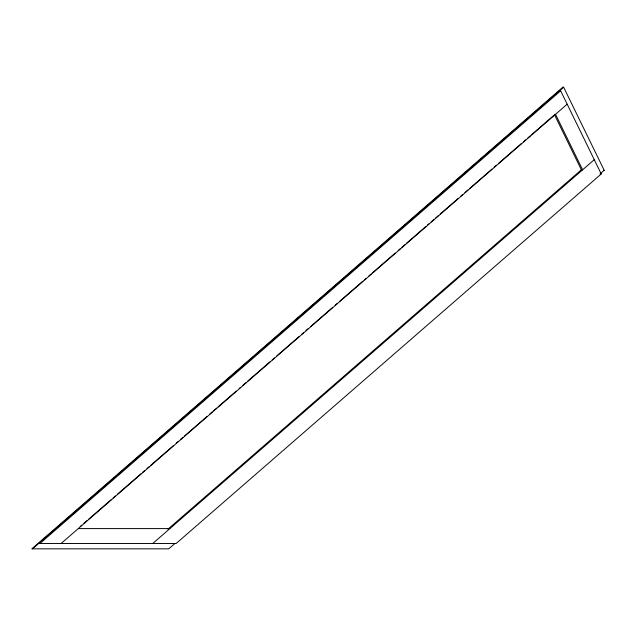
<?xml version="1.0" encoding="UTF-8"?>
<svg xmlns="http://www.w3.org/2000/svg" width="636" height="636" viewBox="0 0 636 636"><rect width="100%" height="100%" fill="white"/><g stroke="black" fill="none" stroke-linecap="round" stroke-linejoin="round"><path stroke-width="0.95" d="M32.508 548.844L563.615 87.156L604.2 170.305L600.456 173.564M39.933 543.478L560.65 90.821L601.235 173.97L176.164 543.478L38.677 543.478M80.184 526.552L81.686 525.249M83.936 523.301L86.933 520.693M88.436 519.389L110.934 499.864M113.184 497.909L115.434 495.953M117.684 494.005L140.93 473.82M142.432 472.516L144.682 470.56M146.932 468.613L149.182 466.657M150.676 465.353L173.175 445.828M176.18 443.22L178.43 441.265M180.68 439.317L182.93 437.361M184.424 436.058L206.931 416.524M209.928 413.925L212.178 411.969M213.68 410.665L216.677 408.066M218.18 406.762L236.179 391.14M239.176 388.532L240.678 387.229M242.928 385.281L245.925 382.673M247.428 381.369L269.926 361.836M272.176 359.889L274.426 357.933M276.676 355.977L299.174 336.452M301.424 334.496L303.674 332.541M305.924 330.593L308.174 328.637M310.424 326.681L332.175 307.8M335.172 305.2L337.422 303.245M339.672 301.289L362.918 281.112M364.42 279.808L365.923 278.504M368.92 275.905L371.17 273.949M372.672 272.645L395.171 253.112M398.168 250.512L400.418 248.557M401.92 247.253L404.917 244.653M406.42 243.35L425.913 226.424M427.416 225.12L428.918 223.816M431.168 221.861L434.165 219.261M435.668 217.957L438.665 215.358M440.168 214.054L458.166 198.424M460.416 196.476L462.666 194.521M464.916 192.565L467.913 189.965M469.416 188.661L491.914 169.128M494.164 167.173L496.414 165.225M498.664 163.269L521.162 143.736M523.412 141.788L525.662 139.833M527.912 137.877L530.162 135.929M531.664 134.625L554.163 115.092M61.128 543.478L567.169 104.185M167.999 529.144L581.749 169.47M152.759 543.478L594.247 159.692M174.741 543.629L168.739 548.844L31.8 548.844L562.916 87.156L563.615 87.156M559.402 90.821L560.65 90.821M603.492 170.305L604.2 170.305M599.979 173.97L601.235 173.97M78.284 528.588L169.899 528.588M555.522 114.289L582.608 169.812L581.352 169.812L554.513 114.782"/></g></svg>
